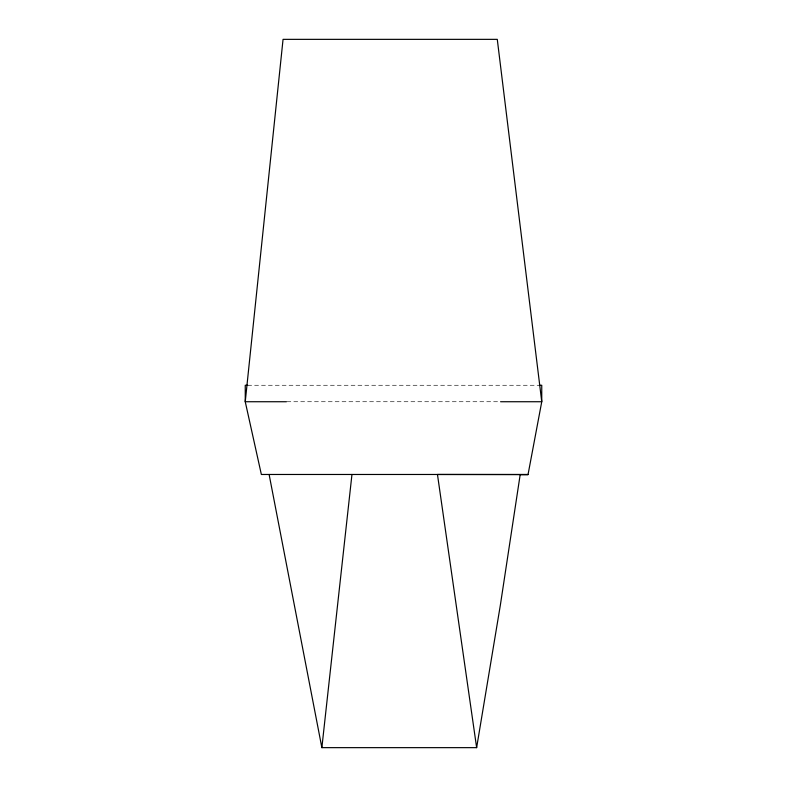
<?xml version="1.0" encoding="UTF-8"?>
<svg xmlns="http://www.w3.org/2000/svg" width="787" height="787" viewBox="0 0 787 787"><rect width="100%" height="100%" fill="white"/><g stroke="black" fill="none" stroke-linecap="round" stroke-linejoin="round"><path stroke-width="0.59" stroke-dasharray="3.94 2.95" d="M247.708 385.266L539.508 385.266M286.911 401.734L500.089 401.734"/><path stroke-width="1.18" d="M539.302 385.266L541.751 385.266L541.751 401.734L528.038 474.581L520.187 474.581L500.335 605.262L476.637 747.65L321.863 747.65L351.956 474.472M247.698 385.266L245.249 385.266L245.249 401.734L261.363 474.472L528.057 474.472M286.429 401.734L245.249 401.734L283.054 39.35L497.276 39.35L541.751 401.734L500.571 401.734M528.038 474.581L437.464 474.472L476.637 747.65M269.115 474.472L321.863 747.65"/></g></svg>
